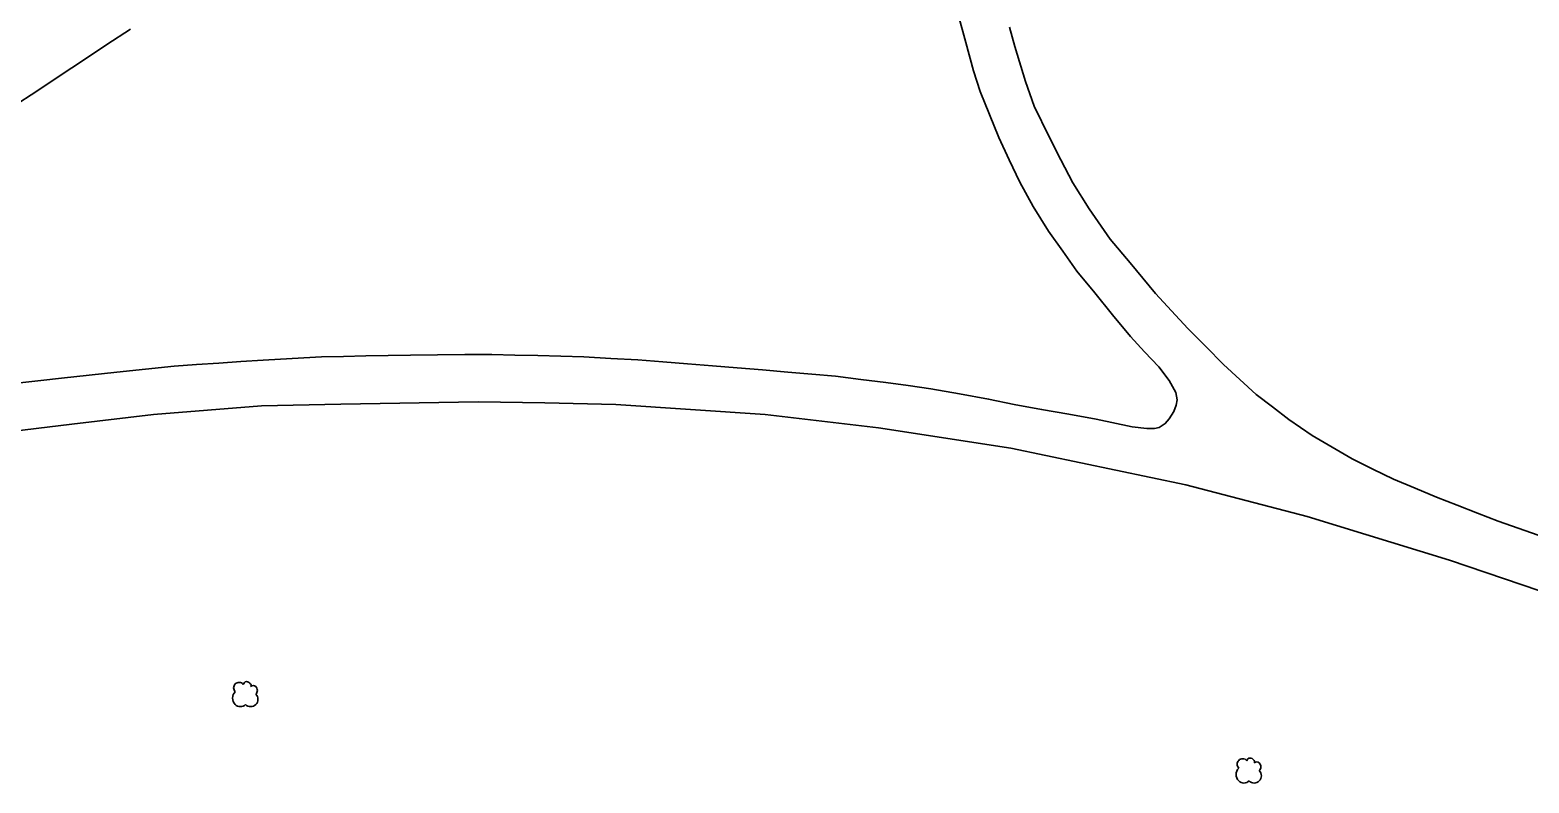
# Model space of a CAD drawing. Header units: feet. Extents: x 3174203 to 3175581, y 1715832 to 1717426.
# Drawn here: x 3175034.4 to 3175288.4, y 1716424.9 to 1716552.4 of the extents above; entities that cross this region are included whole.
import ezdxf

# ---------------------------------------------------------------- set-up
doc = ezdxf.new("R2010")
doc.units = ezdxf.units.FT
doc.header["$MEASUREMENT"] = 0
doc.layers.add('FOOT_PATH', color=2, linetype='Continuous', lineweight=30)
doc.layers.add('SINGLE_TREE', color=3, linetype='Continuous', lineweight=30)

# ---------------------------------------------------------------- blocks, each defined once
blk = doc.blocks.new('SYM217')
at = {"layer": 'SINGLE_TREE', "ltscale": 0.25}
for centre, radius, start, end in [((-2.259399, -2.219148), 6.151558, 134.999957, 225.000043), ((-3.999321, 4.74055), 3.690935, 134.999957, 225.000043), ((-3.999317, 4.740554), 3.690935, 39.734283, 135.000043), ((1.220457, 6.480478), 2.460623, 27.885514, 165.419776), ((2.960383, 6.480475), 1.230312, 314.999957, 69.295265), ((5.570268, 3.870591), 2.460623, 44.999957, 135.000043), ((4.70031, 3.000626), 3.690935, 314.999957, 45.000043), ((3.830349, -3.08911), 4.921246, 314.999957, 45.000043), ((-3.129355, -3.089116), 4.921246, 224.999957, 315.000043), ((3.830344, -3.089116), 4.921246, 224.999957, 315.000043)]:
    blk.add_arc(centre, radius, start, end, dxfattribs=at)
blk = doc.blocks.new('SYM007')
at = {"layer": 'SINGLE_TREE', "ltscale": 0.25, "xscale": 0.5, "yscale": 0.5, "zscale": 0.5}
blk.add_blockref('SYM217', (0, 0), dxfattribs=at)

msp = doc.modelspace()

# ---------------------------------------------------------------- linework, layer by layer
at = {"layer": 'FOOT_PATH'}
for points in [[(3175191.645764, 1716555.077596, 5247.843095), (3175192.938531, 1716550.290111, 5247.976388), (3175194.231297, 1716545.502627, 5248.116684), (3175195.379478, 1716542.016953, 5248.221683), (3175196.944407, 1716538.114359, 5248.349774), (3175198.509335, 1716534.211765, 5248.479), (3175200.301064, 1716530.422619, 5248.608), (3175202.092793, 1716526.633472, 5248.662), (3175204.333164, 1716522.537309, 5248.687), (3175206.964057, 1716518.362441, 5248.976), (3175209.36815, 1716514.959016, 5249.082), (3175211.772243, 1716511.555591, 5249.195604), (3175214.787753, 1716507.876111, 5249.329134), (3175217.803264, 1716504.19663, 5249.466132), (3175220.818775, 1716500.51715, 5249.601381), (3175223.23279, 1716497.927711, 5249.700139), (3175225.646805, 1716495.338272, 5249.801), (3175227.415854, 1716493.069322, 5249.890897), (3175228.5045, 1716491.027267, 5249.967187), (3175228.731301, 1716489.802034, 5250.013215), (3175228.59522, 1716488.894454, 5250.048), (3175228.186978, 1716487.805358, 5250.081), (3175227.415854, 1716486.534746, 5250.077), (3175226.735451, 1716485.763303, 5250.046), (3175225.692165, 1716485.082618, 5250.011209), (3175224.921041, 1716484.946481, 5249.991), (3175223.605594, 1716484.946481, 5250), (3175221.110781, 1716485.218755, 5249.88), (3175215.03251, 1716486.489367, 5249.767), (3175210.405765, 1716487.321315, 5249.557), (3175205.779021, 1716488.153264, 5249.498), (3175201.152277, 1716488.985212, 5249.378984), (3175196.789189, 1716489.912645, 5249.268), (3175191.890284, 1716490.774846, 5249.146226), (3175186.991378, 1716491.637047, 5249.027), (3175183.181119, 1716492.181595, 5248.958), (3175179.370859, 1716492.726143, 5248.795), (3175175.129677, 1716493.248002, 5248.599), (3175170.888494, 1716493.76986, 5248.45), (3175166.828753, 1716494.110202, 5248.404), (3175162.769012, 1716494.450545, 5248.274788), (3175158.489557, 1716494.836266, 5248.139928), (3175154.210103, 1716495.221988, 5248.012544), (3175150.002941, 1716495.550986, 5247.888948), (3175145.795779, 1716495.879983, 5247.769046), (3175141.588617, 1716496.208981, 5247.648501), (3175137.381455, 1716496.537979, 5247.52443), (3175132.808576, 1716496.791818, 5247.392039), (3175128.235697, 1716497.045656, 5247.263109), (3175124.335071, 1716497.152545, 5247.153757), (3175120.434445, 1716497.259434, 5247.040453), (3175116.533819, 1716497.366323, 5246.923066), (3175112.633193, 1716497.473212, 5246.810035), (3175108.042089, 1716497.429453, 5246.681475), (3175103.450985, 1716497.385695, 5246.557), (3175098.859882, 1716497.341937, 5246.307), (3175095.083642, 1716497.273868, 5246.202), (3175091.307402, 1716497.2058, 5246.117964), (3175087.531163, 1716497.137731, 5246.027342), (3175083.754923, 1716497.069663, 5245.935444), (3175078.821997, 1716496.787462, 5245.81063), (3175073.889071, 1716496.505261, 5245.68112), (3175070.124172, 1716496.255677, 5245.578058), (3175066.359272, 1716496.006092, 5245.471363), (3175062.594373, 1716495.756508, 5245.360751), (3175058.829473, 1716495.506923, 5245.246548), (3175053.975928, 1716494.985065, 5245.09805), (3175049.122382, 1716494.463207, 5244.948224), (3175044.438672, 1716493.963772, 5244.807389), (3175039.754962, 1716493.464337, 5244.663121), (3175036.216864, 1716493.071052, 5244.550655), (3175032.678765, 1716492.677767, 5244.44)], [(3175031.562478, 1716539.476514, 5242.774), (3175035.53079, 1716542.096442, 5242.882), (3175039.499102, 1716544.71637, 5242.923), (3175043.467414, 1716547.336298, 5242.986381), (3175047.435726, 1716549.956226, 5243.051044), (3175051.404038, 1716552.576154, 5243.120242)], [(3175200.3652, 1716552.918955, 5248.046061), (3175201.26957, 1716549.644576, 5248.14537), (3175203.038619, 1716543.699928, 5248.328416), (3175204.535507, 1716539.52506, 5248.463211), (3175207.06434, 1716534.319238, 5248.640073), (3175209.060191, 1716530.416644, 5248.777), (3175211.056041, 1716526.51405, 5248.889), (3175213.823016, 1716522.157666, 5249.131), (3175217.406474, 1716516.98446, 5249.238), (3175220.763132, 1716512.991109, 5249.404169), (3175222.904985, 1716510.402378, 5249.510291), (3175225.046839, 1716507.813648, 5249.610372), (3175227.791133, 1716504.841324, 5249.72975), (3175230.535428, 1716501.869, 5249.844468), (3175233.574564, 1716498.805917, 5249.970924), (3175236.613699, 1716495.742835, 5250.102), (3175239.357994, 1716493.2243, 5250.128), (3175242.102288, 1716490.705766, 5250.284), (3175244.891942, 1716488.572953, 5250.513), (3175247.681597, 1716486.44014, 5250.711), (3175251.599587, 1716483.759234, 5250.928), (3175255.001605, 1716481.762558, 5251.099), (3175258.403623, 1716479.765882, 5251.185), (3175261.896361, 1716478.04148, 5251.328615), (3175265.389099, 1716476.317078, 5251.47), (3175269.040598, 1716474.796882, 5251.615), (3175272.692097, 1716473.276685, 5251.874), (3175276.16499, 1716471.932333, 5252.049), (3175279.637884, 1716470.58798, 5252.137), (3175283.110777, 1716469.243627, 5252.239799), (3175286.512794, 1716468.041084, 5252.342819), (3175289.914812, 1716466.83854, 5252.449461)], [(3175025.159365, 1716483.657488, 5244.27801), (3175041.48905, 1716485.654164, 5244.781323), (3175055.312582, 1716487.267954, 5245.21), (3175073.638117, 1716488.765461, 5245.791), (3175087.061912, 1716489.057589, 5246.061), (3175110.320374, 1716489.454655, 5246.873), (3175121.632083, 1716489.280938, 5247.105), (3175133.618525, 1716488.963285, 5247.456411), (3175158.940877, 1716487.295607, 5248.192898), (3175178.142432, 1716485.038002, 5248.749526), (3175200.561729, 1716481.575017, 5249.401), (3175230.200391, 1716475.385747, 5250.242), (3175250.759918, 1716469.985647, 5251.033), (3175274.896525, 1716462.629994, 5251.942), (3175296.344121, 1716455.323976, 5252.741)]]:
    msp.add_polyline3d(points, dxfattribs=at)

# ---------------------------------------------------------------- block references
at = {"layer": 'SINGLE_TREE', "ltscale": 0.25, "xscale": 0.5, "yscale": 0.5, "zscale": 0.5}
for p in [(3175070.8155, 1716439.7948, 5249.6626), (3175240.8338, 1716426.8556, 5253.2073)]:
    msp.add_blockref('SYM007', p, dxfattribs=at)

doc.saveas('drawing.dxf')
